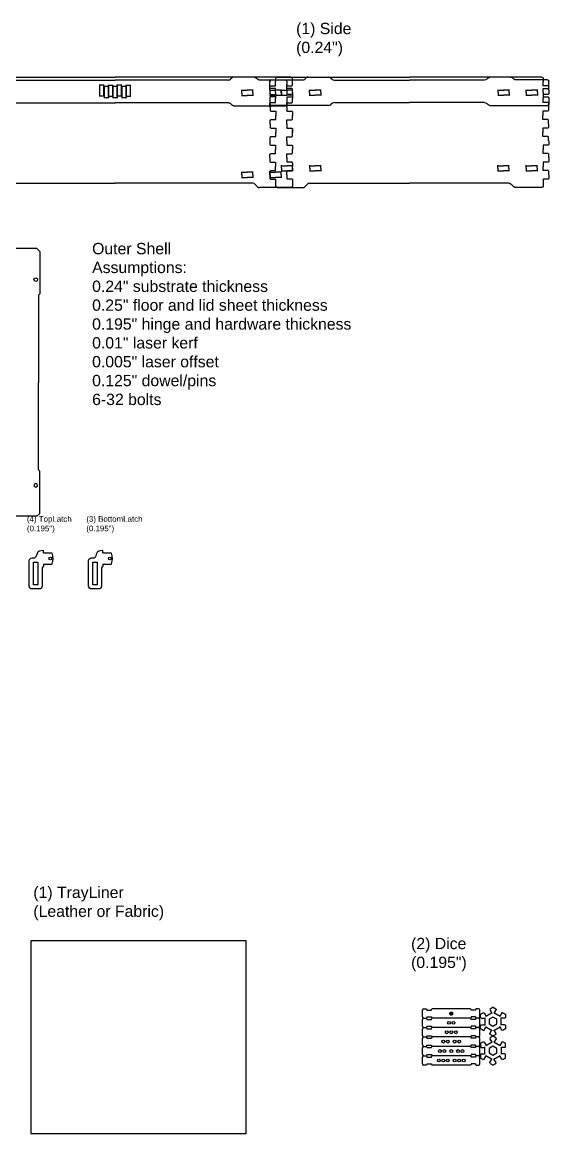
# Model space of a CAD drawing. Header units: inches. Extents: x -1 to 199, y -8 to 72.
# Drawn here: x 30.28 to 53.57, y 0.92 to 50.06 of the extents above; entities that cross this region are included whole.
import ezdxf

# ---------------------------------------------------------------- set-up
doc = ezdxf.new("R2010")
doc.units = ezdxf.units.IN
doc.header["$MEASUREMENT"] = 0
doc.layers.get('Defpoints').update_dxf_attribs({"color": 30})
doc.layers.add('CUT', color=1, linetype='Continuous')
doc.layers.add('ETCH', color=5, linetype='Continuous')
doc.styles.get("Standard").update_dxf_attribs({"font": 'arial.ttf'})

# ---------------------------------------------------------------- blocks, each defined once
blk = doc.blocks.new('BraceHole_Quarter')
at = {"color": 0}
for p, q in [((-0.260625, 0.115), (0, 0.115)), ((-0.245, 0), (-0.245, 0.130625))]:
    blk.add_line(p, q, dxfattribs=at)
blk = doc.blocks.new('BraceHole')
at = {"color": 0}
blk.add_blockref('BraceHole_Quarter', (0, 0), dxfattribs=at)
at = {"color": 0, "xscale": -1, "rotation": 180}
blk.add_blockref('BraceHole_Quarter', (0, 0), dxfattribs=at)
at = {"color": 0, "xscale": -1}
blk.add_blockref('BraceHole_Quarter', (0, 0), dxfattribs=at)
at = {"color": 0, "rotation": 180}
blk.add_blockref('BraceHole_Quarter', (0, 0), dxfattribs=at)
blk = doc.blocks.new('BraceHoles')
at = {"color": 0}
for p in [(0.5, 0), (1.75, 0)]:
    blk.add_blockref('BraceHole', p, dxfattribs=at)
blk = doc.blocks.new('Dovetail_Half')
for p, q in [((-0.25, 0.21375), (-0.25, 0.375)), ((-0.25, 0.21375), (-0.21875, 0.1825)), ((0, 0.1825), (-0.21875, 0.1825)), ((0, 0), (0, 0.1825))]:
    blk.add_line(p, q)
blk = doc.blocks.new('Bottom_Front_Half')
for p, q in [((5.014, 4.75), (0, 4.75)), ((5.159, 4.843), (5.102, 4.787)), ((7.788, 4.88), (5.247, 4.88)), ((7.85, 4.687), (7.85, 4.817)), ((7.85, 2.438), (7.85, 2.568)), ((6.101, 0.188), (0, 0.188)), ((6.303, 0.037), (6.189, 0.151)), ((7.788, 0), (6.392, 0)), ((7.85, 0.188), (7.85, 0.062))]:
    blk.add_line(p, q)
for centre, radius, start, end in [((5.014, 4.875), 0.125, 270, 315), ((5.247, 4.755), 0.125, 90, 135), ((7.788, 4.817), 0.0625, 0, 90), ((6.101, 0.062), 0.125, 45, 90), ((6.392, 0.125), 0.125, 225, 270), ((7.788, 0.062), 0.0625, 270, 0)]:
    blk.add_arc(centre, radius, start, end)
at = {"xscale": -1}
for name, p in [('Dovetail_Half', (7.6, 4.312)), ('Dovetail_Half', (7.6, 3.563)), ('Dovetail_Half', (7.6, 2.813)), ('Dovetail_Half', (7.6, 2.063)), ('Dovetail_Half', (7.6, 1.313)), ('BraceHoles', (7.6, 0.563)), ('Dovetail_Half', (7.6, 0.563))]:
    blk.add_blockref(name, p, dxfattribs=at)
at = {"rotation": 180}
for p in [(7.6, 4.312), (7.6, 3.563), (7.6, 2.813), (7.6, 2.063), (7.6, 1.313), (7.6, 0.563)]:
    blk.add_blockref('Dovetail_Half', p, dxfattribs=at)
blk = doc.blocks.new('HingeHole')
for p, q in [((0.110625, 0.495), (-0.110625, 0.495)), ((-0.095, 0.510625), (-0.095, -0.010625)), ((0.095, 0.510625), (0.095, -0.010625)), ((0.110625, 0.005), (-0.110625, 0.005))]:
    blk.add_line(p, q)
blk = doc.blocks.new('Bottom_Front_Full')
at = {"xscale": -1}
blk.add_blockref('Bottom_Front_Half', (0, 0), dxfattribs=at)
for name, p in [('HingeHole', (-0.39, 3.96875)), ('HingeHole', (0, 3.96875)), ('Bottom_Front_Half', (0, 0)), ('HingeHole', (0.39, 3.96875))]:
    blk.add_blockref(name, p)
blk = doc.blocks.new('Dovetail_Out_Half')
for p, q in [((-0.01, 0.16125), (0.02125, 0.1925)), ((-0.01, 0), (-0.01, 0.16125)), ((0.02125, 0.1925), (0.24, 0.1925)), ((0.24, 0.1925), (0.24, 0.375))]:
    blk.add_line(p, q)
blk = doc.blocks.new('Bottom_Side_Half')
for p, q in [((-5.918, 4.817), (-5.918, 4.687)), ((-5.855, 4.88), (-3.565, 4.88)), ((-3.476, 4.843), (-3.42, 4.787)), ((-3.331, 4.75), (0, 4.75)), ((-5.918, 0.188), (-5.918, 0.062)), ((-5.855, 0), (-4.709, 0)), ((-4.621, 0.037), (-4.507, 0.151)), ((-4.418, 0.188), (0, 0.188))]:
    blk.add_line(p, q)
for centre, radius, start, end in [((-5.855, 4.817), 0.0625, 90, 180), ((-3.565, 4.755), 0.125, 45, 90), ((-3.331, 4.875), 0.125, 225, 270), ((-5.855, 0.062), 0.0625, 180, 270), ((-4.709, 0.125), 0.125, 270, 315), ((-4.418, 0.062), 0.125, 90, 135)]:
    blk.add_arc(centre, radius, start, end)
for name, p in [('Dovetail_Out_Half', (-6.157, 4.312)), ('Dovetail_Out_Half', (-6.157, 3.563)), ('Dovetail_Out_Half', (-6.148, 2.813)), ('Dovetail_Out_Half', (-6.148, 2.063)), ('Dovetail_Out_Half', (-6.157, 1.313)), ('BraceHoles', (-5.91, 0.852)), ('Dovetail_Out_Half', (-6.157, 0.563))]:
    blk.add_blockref(name, p)
at = {"xscale": -1, "rotation": 180}
for p in [(-6.157, 4.312), (-6.148, 3.563), (-6.148, 2.813), (-6.157, 2.063), (-6.157, 1.313), (-6.157, 0.563)]:
    blk.add_blockref('Dovetail_Out_Half', p, dxfattribs=at)
blk = doc.blocks.new('Bottom_Side_Full')
at = {"color": 1}
blk.add_blockref('Bottom_Side_Half', (0, 0), dxfattribs=at)
at = {"color": 1, "xscale": -1}
blk.add_blockref('Bottom_Side_Half', (0, 0), dxfattribs=at)
blk = doc.blocks.new('Lid_Front_Half')
for p, q in [((-6.163, 0), (0, 0)), ((-7.6, -0.188), (-7.6, -0.313)), ((-7.538, -0.125), (-6.392, -0.125)), ((-6.303, -0.088), (-6.252, -0.037)), ((-7.6, -1.063), (-7.6, -1.193)), ((-5.247, -1.255), (-7.538, -1.255)), ((-5.102, -1.162), (-5.159, -1.218)), ((-5.014, -1.125), (0, -1.125))]:
    blk.add_line(p, q)
for centre, radius, start, end in [((-7.538, -0.188), 0.0625, 90, 180), ((-6.392, 0), 0.125, 270, 315), ((-6.163, -0.125), 0.125, 90, 135), ((-7.538, -1.193), 0.0625, 180, 270), ((-5.247, -1.13), 0.125, 270, 315), ((-5.014, -1.25), 0.125, 90, 135)]:
    blk.add_arc(centre, radius, start, end)
blk.add_blockref('Dovetail_Out_Half', (-7.84, -0.688))
at = {"xscale": -1, "rotation": 180}
for name, p in [('HingeHole', (-0.585, -0.344)), ('Dovetail_Out_Half', (-7.84, -0.688)), ('BraceHoles', (-7.6, -0.688))]:
    blk.add_blockref(name, p, dxfattribs=at)
at = {"rotation": 180}
blk.add_blockref('HingeHole', (-0.195, -0.344), dxfattribs=at)
blk = doc.blocks.new('Lid_Top_Front')
blk.add_blockref('Lid_Front_Half', (0, 1.25))
at = {"xscale": -1}
blk.add_blockref('Lid_Front_Half', (0, 1.25), dxfattribs=at)
blk = doc.blocks.new('Lid_Side_Half')
for p, q in [((-0.005, 3.565), (-0.005, 6.105)), ((0.188, 6.168), (0.058, 6.168)), ((0.937, 6.168), (1.062, 6.168)), ((1.125, 6.105), (1.125, 4.709)), ((1.162, 4.621), (1.213, 4.569)), ((1.25, 4.481), (1.25, 0)), ((0.088, 3.42), (0.032, 3.476)), ((0.125, 3.331), (0.125, 0))]:
    blk.add_line(p, q)
for centre, radius, start, end in [((0.058, 6.105), 0.0625, 90, 180), ((1.062, 6.105), 0.0625, 0, 90), ((1.25, 4.709), 0.125, 180, 225), ((1.125, 4.481), 0.125, 0, 45), ((0.12, 3.565), 0.125, 180, 225), ((0, 3.331), 0.125, 0, 45)]:
    blk.add_arc(centre, radius, start, end)
at = {"xscale": -1, "rotation": 90}
for name in ['Dovetail_Half', 'BraceHoles']:
    blk.add_blockref(name, (0.562, 5.918), dxfattribs=at)
at = {"rotation": 270}
blk.add_blockref('Dovetail_Half', (0.562, 5.918), dxfattribs=at)
blk = doc.blocks.new('Lid_Side')
blk.add_blockref('Lid_Side_Half', (0, 0))
at = {"xscale": -1, "rotation": 180}
blk.add_blockref('Lid_Side_Half', (0, 0), dxfattribs=at)
blk = doc.blocks.new('Latch')
for p, q in [((-0.279, 0.364), (-0.427, 0.325)), ((-0.24, 0.26), (-0.24, 0.334)), ((-0.24, 0.26), (0, 0.25)), ((0, 0.25), (0.106, 0.25)), ((-0.271, -0.375), (-0.271, -0.375)), ((-0.24, -0.25), (0, -0.25)), ((-0.24, -0.25), (-0.24, -0.344)), ((0, -0.25), (0.106, -0.25))]:
    blk.add_line(p, q)
blk.add_lwpolyline([(-0.302, -0.406), (-0.302, -1.219, -0.414214), (-0.427, -1.344), (-0.748, -1.344, -0.414214), (-0.873, -1.219), (-0.873, -0.094, -0.414214), (-0.748, 0.031), (-0.666, 0.031, 0.339454), (-0.545, 0.124), (-0.515, 0.237)], format="xyb")
blk.add_lwpolyline([(-0.685, -1.156), (-0.685, -0.156), (-0.49, -0.156), (-0.49, -1.156)], close=True)
blk.add_circle((0.062, 0), 0.0625)
for centre, radius, start, end in [((-0.394, 0.204), 0.125, 105, 165), ((-0.271, 0.334), 0.0312, 0, 105), ((0.106, 0.219), 0.0312, 25.9445, 90), ((-0.344, 0), 0.531, 334.0555, 25.9445), ((-0.271, -0.406), 0.0312, 90, 180), ((-0.271, -0.344), 0.0312, 270, 0), ((0.106, -0.219), 0.0312, 270, 334.0555)]:
    blk.add_arc(centre, radius, start, end)
blk = doc.blocks.new('Lid_Face_Quarter')
for p, q in [((4.447, 4.947), (4.322, 4.822)), ((6.635, 4.947), (4.447, 4.947)), ((6.635, 4.947), (6.76, 4.822)), ((-0.84, 4.822), (4.322, 4.822)), ((6.76, 4.822), (6.76, 2.947)), ((6.76, 2.947), (6.698, 2.885))]:
    blk.add_line(p, q)
blk.add_lwpolyline([(6.698, 2.885), (6.698, -0.97)])
for centre in [(5.393, 4.769), (6.582, 3.58)]:
    blk.add_circle(centre, 0.0781)
blk = doc.blocks.new('Lid_Face_Full')
at = {"xscale": -1}
blk.add_blockref('Lid_Face_Quarter', (0, 0), dxfattribs=at)
blk.add_blockref('Lid_Face_Quarter', (1.68, 0))
at = {"rotation": 180}
blk.add_blockref('Lid_Face_Quarter', (0, -1.94), dxfattribs=at)
at = {"xscale": -1, "rotation": 180}
blk.add_blockref('Lid_Face_Quarter', (1.68, -1.94), dxfattribs=at)

msp = doc.modelspace()

# ---------------------------------------------------------------- hatches: boundary and pattern name
at = {"layer": 'ETCH'}
h = msp.add_hatch(dxfattribs=at)
h.set_pattern_fill('ANSI31', color=256, scale=0.125, angle=315)
h.set_pattern_definition([(0, (49.26052, 6.233692), (4e-18, 0.015625), [])])
h.paths.add_polyline_path([(49.19802, 6.23369, 1), (49.32302, 6.23369, 1)])
h = msp.add_hatch(dxfattribs=at)
h.set_pattern_fill('ANSI31', color=256, scale=0.125, angle=315)
h.set_pattern_definition([(0, (49.16052, 5.818859), (4e-18, 0.015625), [])])
h.paths.add_polyline_path([(49.19802, 6.23369, 1), (49.32302, 6.23369, 1)])
h = msp.add_hatch(dxfattribs=at)
h.set_pattern_fill('ANSI31', color=256, scale=0.125, angle=315)
h.set_pattern_definition([(0, (49.36052, 5.818859), (4e-18, 0.015625), [])])
h.paths.add_polyline_path([(49.19802, 6.23369, 1), (49.32302, 6.23369, 1)])
h = msp.add_hatch(dxfattribs=at)
h.set_pattern_fill('ANSI31', color=256, scale=0.125, angle=315)
h.set_pattern_definition([(0, (49.06052, 5.404025), (4e-18, 0.015625), [])])
h.paths.add_polyline_path([(49.19802, 6.23369, 1), (49.32302, 6.23369, 1)])
h = msp.add_hatch(dxfattribs=at)
h.set_pattern_fill('ANSI31', color=256, scale=0.125, angle=315)
h.set_pattern_definition([(0, (49.26052, 5.404025), (4e-18, 0.015625), [])])
h.paths.add_polyline_path([(49.19802, 6.23369, 1), (49.32302, 6.23369, 1)])
h = msp.add_hatch(dxfattribs=at)
h.set_pattern_fill('ANSI31', color=256, scale=0.125, angle=315)
h.set_pattern_definition([(0, (49.46052, 5.404025), (4e-18, 0.015625), [])])
h.paths.add_polyline_path([(49.19802, 6.23369, 1), (49.32302, 6.23369, 1)])
h = msp.add_hatch(dxfattribs=at)
h.set_pattern_fill('ANSI31', color=256, scale=0.125, angle=315)
h.set_pattern_definition([(0, (48.91052, 4.989192), (4e-18, 0.015625), [])])
h.paths.add_polyline_path([(49.19802, 6.23369, 1), (49.32302, 6.23369, 1)])
h = msp.add_hatch(dxfattribs=at)
h.set_pattern_fill('ANSI31', color=256, scale=0.125, angle=315)
h.set_pattern_definition([(0, (49.11052, 4.989192), (4e-18, 0.015625), [])])
h.paths.add_polyline_path([(49.19802, 6.23369, 1), (49.32302, 6.23369, 1)])
h = msp.add_hatch(dxfattribs=at)
h.set_pattern_fill('ANSI31', color=256, scale=0.125, angle=315)
h.set_pattern_definition([(0, (49.41052, 4.989192), (4e-18, 0.015625), [])])
h.paths.add_polyline_path([(49.19802, 6.23369, 1), (49.32302, 6.23369, 1)])
h = msp.add_hatch(dxfattribs=at)
h.set_pattern_fill('ANSI31', color=256, scale=0.125, angle=315)
h.set_pattern_definition([(0, (49.61052, 4.989192), (4e-18, 0.015625), [])])
h.paths.add_polyline_path([(49.19802, 6.23369, 1), (49.32302, 6.23369, 1)])
h = msp.add_hatch(dxfattribs=at)
h.set_pattern_fill('ANSI31', color=256, scale=0.125, angle=315)
h.set_pattern_definition([(0, (48.76052, 4.574358), (4e-18, 0.015625), [])])
h.paths.add_polyline_path([(49.19802, 6.23369, 1), (49.32302, 6.23369, 1)])
h = msp.add_hatch(dxfattribs=at)
h.set_pattern_fill('ANSI31', color=256, scale=0.125, angle=315)
h.set_pattern_definition([(0, (48.96052, 4.574358), (4e-18, 0.015625), [])])
h.paths.add_polyline_path([(49.19802, 6.23369, 1), (49.32302, 6.23369, 1)])
h = msp.add_hatch(dxfattribs=at)
h.set_pattern_fill('ANSI31', color=256, scale=0.125, angle=315)
h.set_pattern_definition([(0, (49.26052, 4.574358), (4e-18, 0.015625), [])])
h.paths.add_polyline_path([(49.19802, 6.23369, 1), (49.32302, 6.23369, 1)])
h = msp.add_hatch(dxfattribs=at)
h.set_pattern_fill('ANSI31', color=256, scale=0.125, angle=315)
h.set_pattern_definition([(0, (49.56052, 4.574358), (4e-18, 0.015625), [])])
h.paths.add_polyline_path([(49.19802, 6.23369, 1), (49.32302, 6.23369, 1)])
h = msp.add_hatch(dxfattribs=at)
h.set_pattern_fill('ANSI31', color=256, scale=0.125, angle=315)
h.set_pattern_definition([(0, (49.76052, 4.574358), (4e-18, 0.015625), [])])
h.paths.add_polyline_path([(49.19802, 6.23369, 1), (49.32302, 6.23369, 1)])
h = msp.add_hatch(dxfattribs=at)
h.set_pattern_fill('ANSI31', color=256, scale=0.125, angle=315)
h.set_pattern_definition([(0, (48.71052, 4.159525), (4e-18, 0.015625), [])])
h.paths.add_polyline_path([(49.19802, 6.23369, 1), (49.32302, 6.23369, 1)])
h = msp.add_hatch(dxfattribs=at)
h.set_pattern_fill('ANSI31', color=256, scale=0.125, angle=315)
h.set_pattern_definition([(0, (48.91052, 4.159525), (4e-18, 0.015625), [])])
h.paths.add_polyline_path([(49.19802, 6.23369, 1), (49.32302, 6.23369, 1)])
h = msp.add_hatch(dxfattribs=at)
h.set_pattern_fill('ANSI31', color=256, scale=0.125, angle=315)
h.set_pattern_definition([(0, (49.11052, 4.159525), (4e-18, 0.015625), [])])
h.paths.add_polyline_path([(49.19802, 6.23369, 1), (49.32302, 6.23369, 1)])
h = msp.add_hatch(dxfattribs=at)
h.set_pattern_fill('ANSI31', color=256, scale=0.125, angle=315)
h.set_pattern_definition([(0, (49.41052, 4.159525), (4e-18, 0.015625), [])])
h.paths.add_polyline_path([(49.19802, 6.23369, 1), (49.32302, 6.23369, 1)])
h = msp.add_hatch(dxfattribs=at)
h.set_pattern_fill('ANSI31', color=256, scale=0.125, angle=315)
h.set_pattern_definition([(0, (49.61052, 4.159525), (4e-18, 0.015625), [])])
h.paths.add_polyline_path([(49.19802, 6.23369, 1), (49.32302, 6.23369, 1)])
h = msp.add_hatch(dxfattribs=at)
h.set_pattern_fill('ANSI31', color=256, scale=0.125, angle=315)
h.set_pattern_definition([(0, (49.81052, 4.159525), (4e-18, 0.015625), [])])
h.paths.add_polyline_path([(49.19802, 6.23369, 1), (49.32302, 6.23369, 1)])

# ---------------------------------------------------------------- linework, layer by layer
at = {"layer": 'CUT'}
for p, q in [((48.05302, 6.44111), (48.15427, 6.44111)), ((48.18552, 6.40986), (48.15427, 6.44111)), ((48.18552, 6.40986), (48.18552, 6.38482)), ((48.38052, 6.40986), (48.41177, 6.44111)), ((48.38052, 6.38482), (48.38052, 6.40986)), ((50.10927, 6.44111), (48.41177, 6.44111)), ((50.14052, 6.40986), (50.10927, 6.44111)), ((50.14052, 6.38482), (50.14052, 6.40986)), ((50.33552, 6.40986), (50.36677, 6.44111)), ((50.33552, 6.40986), (50.33552, 6.38482)), ((50.46802, 6.44111), (50.36677, 6.44111)), ((50.98203, 6.44737), (50.97059, 6.40468)), ((50.97059, 6.40468), (51.06028, 6.24934)), ((50.98203, 6.44737), (51.11908, 6.52649)), ((51.09201, 6.52649), (51.22906, 6.44737)), ((51.2405, 6.40468), (51.15081, 6.24934)), ((51.22906, 6.44737), (51.2405, 6.40468)), ((47.99052, 6.08878), (47.99052, 6.37861)), ((47.99052, 5.67394), (47.99052, 5.96378)), ((48.05302, 6.02628), (48.15427, 6.02628)), ((48.15427, 6.02628), (48.18552, 6.05753)), ((48.15427, 6.02628), (48.18552, 5.99503)), ((48.18552, 6.38482), (48.38052, 6.38482)), ((48.18552, 6.08257), (48.38052, 6.08257)), ((48.18552, 6.08257), (48.18552, 6.05753)), ((48.18552, 5.99503), (48.18552, 5.96998)), ((48.18552, 5.96998), (48.38052, 5.96998)), ((48.38052, 6.08257), (48.38052, 6.05753)), ((48.41177, 6.02628), (48.38052, 6.05753)), ((48.41177, 6.02628), (48.38052, 5.99503)), ((48.38052, 5.96998), (48.38052, 5.99503)), ((50.10927, 6.02628), (48.41177, 6.02628)), ((50.10927, 6.02628), (50.14052, 6.05753)), ((50.10927, 6.02628), (50.14052, 5.99503)), ((50.33552, 6.38482), (50.14052, 6.38482)), ((50.33552, 6.08257), (50.14052, 6.08257)), ((50.14052, 6.08257), (50.14052, 6.05753)), ((50.14052, 5.96998), (50.14052, 5.99503)), ((50.33552, 5.96998), (50.14052, 5.96998)), ((50.33552, 6.08257), (50.33552, 6.05753)), ((50.33552, 6.05753), (50.36677, 6.02628)), ((50.36677, 6.02628), (50.33552, 5.99503)), ((50.33552, 5.99503), (50.33552, 5.96998)), ((50.46802, 6.02628), (50.36677, 6.02628)), ((50.53052, 6.08878), (50.53052, 6.37861)), ((50.53052, 5.67394), (50.53052, 5.96378)), ((50.53776, 6.19087), (50.67481, 6.26999)), ((50.55129, 6.05606), (50.55129, 6.21431)), ((50.55129, 6.05606), (50.58254, 6.02481)), ((50.58254, 6.02481), (50.76191, 6.02481)), ((50.67481, 6.26999), (50.71749, 6.25856)), ((50.71749, 6.25856), (50.80718, 6.10321)), ((50.74629, 6.04043), (50.74629, 5.71693)), ((51.066, 6.27068), (50.78584, 6.10893)), ((51.42525, 6.10893), (51.14509, 6.27068)), ((51.4936, 6.25856), (51.40391, 6.10321)), ((51.62855, 6.02481), (51.44918, 6.02481)), ((51.4648, 5.71693), (51.4648, 6.04043)), ((51.53628, 6.26999), (51.4936, 6.25856)), ((51.53628, 6.26999), (51.67333, 6.19087)), ((51.6598, 6.05606), (51.62855, 6.02481)), ((51.6598, 6.21431), (51.6598, 6.05606)), ((47.99052, 5.25911), (47.99052, 5.54894)), ((48.05302, 5.61144), (48.15427, 5.61144)), ((48.15427, 5.61144), (48.18552, 5.64269)), ((48.15427, 5.61144), (48.18552, 5.58019)), ((48.18552, 5.66773), (48.38052, 5.66773)), ((48.18552, 5.66773), (48.18552, 5.64269)), ((48.18552, 5.58019), (48.18552, 5.55515)), ((48.18552, 5.55515), (48.38052, 5.55515)), ((48.38052, 5.66773), (48.38052, 5.64269)), ((48.41177, 5.61144), (48.38052, 5.64269)), ((48.41177, 5.61144), (48.38052, 5.58019)), ((48.38052, 5.55515), (48.38052, 5.58019)), ((50.10927, 5.61144), (48.41177, 5.61144)), ((50.10927, 5.61144), (50.14052, 5.64269)), ((50.14052, 5.58019), (50.10927, 5.61144)), ((50.33552, 5.66773), (50.14052, 5.66773)), ((50.14052, 5.66773), (50.14052, 5.64269)), ((50.14052, 5.55515), (50.14052, 5.58019)), ((50.33552, 5.55515), (50.14052, 5.55515)), ((50.33552, 5.66773), (50.33552, 5.64269)), ((50.36677, 5.61144), (50.33552, 5.64269)), ((50.36677, 5.61144), (50.33552, 5.58019)), ((50.33552, 5.58019), (50.33552, 5.55515)), ((50.46802, 5.61144), (50.36677, 5.61144)), ((50.53052, 5.25911), (50.53052, 5.54894)), ((50.67481, 5.48737), (50.53776, 5.56649)), ((50.55129, 5.70131), (50.58254, 5.73256)), ((50.55129, 5.54306), (50.55129, 5.70131)), ((50.58254, 5.73256), (50.76191, 5.73256)), ((50.67481, 5.48737), (50.71749, 5.49881)), ((50.71749, 5.49881), (50.80718, 5.65415)), ((50.78584, 5.64843), (51.066, 5.48668)), ((50.97059, 5.35268), (51.06028, 5.50803)), ((51.14509, 5.48668), (51.42525, 5.64843)), ((51.2405, 5.35268), (51.15081, 5.50803)), ((51.4936, 5.49881), (51.40391, 5.65415)), ((51.62855, 5.73256), (51.44918, 5.73256)), ((51.53628, 5.48737), (51.4936, 5.49881)), ((51.67333, 5.56649), (51.53628, 5.48737)), ((51.6598, 5.70131), (51.62855, 5.73256)), ((51.6598, 5.70131), (51.6598, 5.54306)), ((47.99052, 4.84428), (47.99052, 5.13411)), ((48.05302, 5.19661), (48.15427, 5.19661)), ((48.15427, 5.19661), (48.18552, 5.22786)), ((48.15427, 5.19661), (48.18552, 5.16536)), ((48.18552, 5.2529), (48.38052, 5.2529)), ((48.18552, 5.2529), (48.18552, 5.22786)), ((48.18552, 5.16536), (48.18552, 5.14032)), ((48.18552, 5.14032), (48.38052, 5.14032)), ((48.38052, 5.2529), (48.38052, 5.22786)), ((48.41177, 5.19661), (48.38052, 5.22786)), ((48.41177, 5.19661), (48.38052, 5.16536)), ((48.38052, 5.14032), (48.38052, 5.16536)), ((50.10927, 5.19661), (48.41177, 5.19661)), ((50.10927, 5.19661), (50.14052, 5.22786)), ((50.10927, 5.19661), (50.14052, 5.16536)), ((50.33552, 5.2529), (50.14052, 5.2529)), ((50.14052, 5.2529), (50.14052, 5.22786)), ((50.14052, 5.14032), (50.14052, 5.16536)), ((50.33552, 5.14032), (50.14052, 5.14032)), ((50.33552, 5.2529), (50.33552, 5.22786)), ((50.36677, 5.19661), (50.33552, 5.22786)), ((50.36677, 5.19661), (50.33552, 5.16536)), ((50.33552, 5.16536), (50.33552, 5.14032)), ((50.46802, 5.19661), (50.36677, 5.19661)), ((50.53052, 4.84428), (50.53052, 5.13411)), ((50.67481, 4.98342), (50.53776, 4.9043)), ((50.55129, 4.92773), (50.55129, 4.76948)), ((50.67481, 4.98342), (50.71749, 4.97198)), ((50.71749, 4.97198), (50.80718, 4.81664)), ((50.78584, 4.82236), (51.066, 4.98411)), ((50.98203, 5.30999), (50.97059, 5.35268)), ((50.98203, 5.1608), (50.97059, 5.11811)), ((50.97059, 5.11811), (51.06028, 4.96276)), ((51.11908, 5.23087), (50.98203, 5.30999)), ((51.11908, 5.23992), (50.98203, 5.1608)), ((51.22906, 5.30999), (51.09201, 5.23087)), ((51.22906, 5.1608), (51.09201, 5.23992)), ((51.14509, 4.98411), (51.42525, 4.82236)), ((51.2405, 5.11811), (51.15081, 4.96276)), ((51.22906, 5.30999), (51.2405, 5.35268)), ((51.22906, 5.1608), (51.2405, 5.11811)), ((51.4936, 4.97198), (51.40391, 4.81664)), ((51.53628, 4.98342), (51.4936, 4.97198)), ((51.67333, 4.9043), (51.53628, 4.98342)), ((51.6598, 4.76948), (51.6598, 4.92773)), ((47.99052, 4.42944), (47.99052, 4.71928)), ((48.05302, 4.78178), (48.15427, 4.78178)), ((48.15427, 4.78178), (48.18552, 4.81303)), ((48.15427, 4.78178), (48.18552, 4.75053)), ((48.18552, 4.83807), (48.38052, 4.83807)), ((48.18552, 4.83807), (48.18552, 4.81303)), ((48.18552, 4.75053), (48.18552, 4.72548)), ((48.18552, 4.72548), (48.38052, 4.72548)), ((48.18552, 4.42323), (48.38052, 4.42323)), ((48.18552, 4.42323), (48.18552, 4.39819)), ((48.38052, 4.83807), (48.38052, 4.81303)), ((48.41177, 4.78178), (48.38052, 4.81303)), ((48.41177, 4.78178), (48.38052, 4.75053)), ((48.38052, 4.72548), (48.38052, 4.75053)), ((48.38052, 4.42323), (48.38052, 4.39819)), ((50.10927, 4.78178), (48.41177, 4.78178)), ((50.10927, 4.78178), (50.14052, 4.81303)), ((50.10927, 4.78178), (50.14052, 4.75053)), ((50.33552, 4.83807), (50.14052, 4.83807)), ((50.14052, 4.83807), (50.14052, 4.81303)), ((50.14052, 4.72548), (50.14052, 4.75053)), ((50.33552, 4.72548), (50.14052, 4.72548)), ((50.33552, 4.42323), (50.14052, 4.42323)), ((50.14052, 4.42323), (50.14052, 4.39819)), ((50.33552, 4.83807), (50.33552, 4.81303)), ((50.36677, 4.78178), (50.33552, 4.81303)), ((50.36677, 4.78178), (50.33552, 4.75053)), ((50.33552, 4.75053), (50.33552, 4.72548)), ((50.33552, 4.42323), (50.33552, 4.39819)), ((50.46802, 4.78178), (50.36677, 4.78178)), ((50.53052, 4.42944), (50.53052, 4.71928)), ((50.55129, 4.76948), (50.58254, 4.73823)), ((50.55129, 4.41473), (50.58254, 4.44598)), ((50.58254, 4.73823), (50.76191, 4.73823)), ((50.58254, 4.44598), (50.76191, 4.44598)), ((50.74629, 4.43036), (50.74629, 4.75386)), ((51.62855, 4.73823), (51.44918, 4.73823)), ((51.62855, 4.44598), (51.44918, 4.44598)), ((51.4648, 4.75386), (51.4648, 4.43036)), ((51.6598, 4.76948), (51.62855, 4.73823)), ((51.6598, 4.41473), (51.62855, 4.44598)), ((47.99052, 4.01461), (47.99052, 4.30444)), ((48.05302, 4.36694), (48.15427, 4.36694)), ((48.15427, 3.95211), (48.05302, 3.95211)), ((48.15427, 4.36694), (48.18552, 4.39819)), ((48.18552, 4.33569), (48.15427, 4.36694)), ((48.18552, 3.98336), (48.15427, 3.95211)), ((48.18552, 4.33569), (48.18552, 4.31065)), ((48.18552, 4.31065), (48.38052, 4.31065)), ((48.18552, 4.0084), (48.38052, 4.0084)), ((48.18552, 4.0084), (48.18552, 3.98336)), ((48.38052, 4.39819), (48.41177, 4.36694)), ((48.41177, 4.36694), (48.38052, 4.33569)), ((48.38052, 4.31065), (48.38052, 4.33569)), ((48.38052, 4.0084), (48.38052, 3.98336)), ((48.38052, 3.98336), (48.41177, 3.95211)), ((50.10927, 4.36694), (48.41177, 4.36694)), ((50.10927, 3.95211), (48.41177, 3.95211)), ((50.10927, 4.36694), (50.14052, 4.39819)), ((50.14052, 4.33569), (50.10927, 4.36694)), ((50.10927, 3.95211), (50.14052, 3.98336)), ((50.14052, 4.31065), (50.14052, 4.33569)), ((50.33552, 4.31065), (50.14052, 4.31065)), ((50.33552, 4.0084), (50.14052, 4.0084)), ((50.14052, 4.0084), (50.14052, 3.98336)), ((50.33552, 4.39819), (50.36677, 4.36694)), ((50.33552, 4.33569), (50.36677, 4.36694)), ((50.33552, 4.33569), (50.33552, 4.31065)), ((50.33552, 4.0084), (50.33552, 3.98336)), ((50.33552, 3.98336), (50.36677, 3.95211)), ((50.46802, 4.36694), (50.36677, 4.36694)), ((50.36677, 3.95211), (50.46802, 3.95211)), ((50.53052, 4.01461), (50.53052, 4.30444)), ((50.53776, 4.27992), (50.67481, 4.2008)), ((50.55129, 4.41473), (50.55129, 4.25648)), ((50.67481, 4.2008), (50.71749, 4.21223)), ((50.71749, 4.21223), (50.80718, 4.36758)), ((51.066, 4.20011), (50.78584, 4.36186)), ((50.97059, 4.06611), (51.06028, 4.22145)), ((50.98203, 4.02342), (50.97059, 4.06611)), ((50.98203, 4.02342), (51.11908, 3.9443)), ((51.09201, 3.9443), (51.22906, 4.02342)), ((51.42525, 4.36186), (51.14509, 4.20011)), ((51.2405, 4.06611), (51.15081, 4.22145)), ((51.22906, 4.02342), (51.2405, 4.06611)), ((51.4936, 4.21223), (51.40391, 4.36758)), ((51.53628, 4.2008), (51.4936, 4.21223)), ((51.53628, 4.2008), (51.67333, 4.27992)), ((51.6598, 4.25648), (51.6598, 4.41473))]:
    msp.add_line(p, q, dxfattribs=at)
for points in [[(30.67135, 9.45707), (40.17135, 9.45707), (40.17135, 0.91707), (30.67135, 0.91707)], [(51.10554, 6.07701), (50.93379, 5.97785), (50.93379, 5.77952), (51.10554, 5.68035), (51.2773, 5.77952), (51.2773, 5.97785)], [(51.10554, 4.79044), (50.93379, 4.69127), (50.93379, 4.49294), (51.10554, 4.39378), (51.2773, 4.49294), (51.2773, 4.69127)]]:
    msp.add_lwpolyline(points, close=True, dxfattribs=at)
for centre, start, end in [((48.05302, 6.37861), 90, 180), ((50.46802, 6.37861), 0, 90), ((48.05302, 6.08878), 180, 270), ((48.05302, 5.96378), 90, 180), ((50.46802, 6.08878), 270, 0), ((50.46802, 5.96378), 0, 90), ((48.05302, 5.67394), 180, 270), ((48.05302, 5.54894), 90, 180), ((50.46802, 5.67394), 270, 0), ((50.46802, 5.54894), 0, 90), ((48.05302, 5.25911), 270, 270), ((48.05302, 5.25911), 180, 270), ((48.05302, 5.13411), 90, 180), ((50.46802, 5.25911), 270, 0), ((50.46802, 5.13411), 0, 90), ((48.05302, 4.84428), 180, 270), ((48.05302, 4.71928), 90, 180), ((48.05302, 4.42944), 180, 270), ((50.46802, 4.84428), 270, 0), ((50.46802, 4.71928), 0, 90), ((50.46802, 4.42944), 270, 0), ((48.05302, 4.30444), 90, 180), ((48.05302, 4.01461), 180, 270), ((50.46802, 4.30444), 0, 90), ((50.46802, 4.01461), 270, 0)]:
    msp.add_arc(centre, 0.0625, start, end, dxfattribs=at)
at = {"layer": 'ETCH'}
for centre in [(49.26052, 6.23369), (49.06052, 5.40403), (49.16052, 5.81886), (49.26052, 5.40403), (49.36052, 5.81886), (49.46052, 5.40403), (48.91052, 4.98919), (49.11052, 4.98919), (49.41052, 4.98919), (49.61052, 4.98919), (48.76052, 4.57436), (48.96052, 4.57436), (49.26052, 4.57436), (49.56052, 4.57436), (49.76052, 4.57436), (48.71052, 4.15952), (48.91052, 4.15952), (49.11052, 4.15952), (49.41052, 4.15952), (49.61052, 4.15952), (49.81052, 4.15952)]:
    msp.add_circle(centre, 0.0625, dxfattribs=at)

# ---------------------------------------------------------------- block references
at = {"layer": 'CUT'}
for name, p in [('Bottom_Front_Full', (34.38715, 42.75105)), ('Lid_Top_Front', (34.38715, 46.37605)), ('Lid_Face_Full', (22.61715, 35.10228)), ('Latch', (31.4643, 26.34742)), ('Latch', (34.09132, 26.34742))]:
    msp.add_blockref(name, p, dxfattribs=at)
at = {"layer": 'CUT', "rotation": 90.00000000000001}
msp.add_blockref('Lid_Side', (47.40715, 46.38605), dxfattribs=at)
at = {"layer": 'CUT', "xscale": -1}
msp.add_blockref('Bottom_Side_Full', (47.40715, 42.75105), dxfattribs=at)

# ---------------------------------------------------------------- texts
at = {"layer": 'Defpoints', "attachment_point": 1}
for s, width, heights, insert, char_height in [('(1) Side^J(0.24")', 6.4318709, [0], (42.39715, 50.03368), 0.5), ('Outer Shell^JAssumptions:\\P0.24" substrate thickness\\P0.25" floor and lid sheet thickness\\P0.195" hinge and hardware thickness\\P0.01" laser kerf\\P0.005" laser offset\\P0.125" dowel/pins\\P6-32 bolts', 42.7776849, [16.41165], (33.37309, 40.30326), 0.5), ('(4) TopLatch^J(0.195")', 6.4318709, [0], (30.48888, 28.22307), 0.25), ('(3) BottomLatch^J(0.195")', 6.4318709, [0], (33.1159, 28.22307), 0.25), ('(1) TrayLiner\\P\\pt4;(Leather or Fabric)', 6.4318709, [0], (30.77248, 11.84119), 0.5), ('\\pt4;(2) Dice^J(0.195")', 6.4318709, [0], (47.48349, 9.57917), 0.5)]:
    msp.add_mtext_dynamic_manual_height_columns(s, width=width, gutter_width=1, heights=heights, dxfattribs=dict(at, insert=insert, char_height=char_height))

doc.saveas('drawing.dxf')
